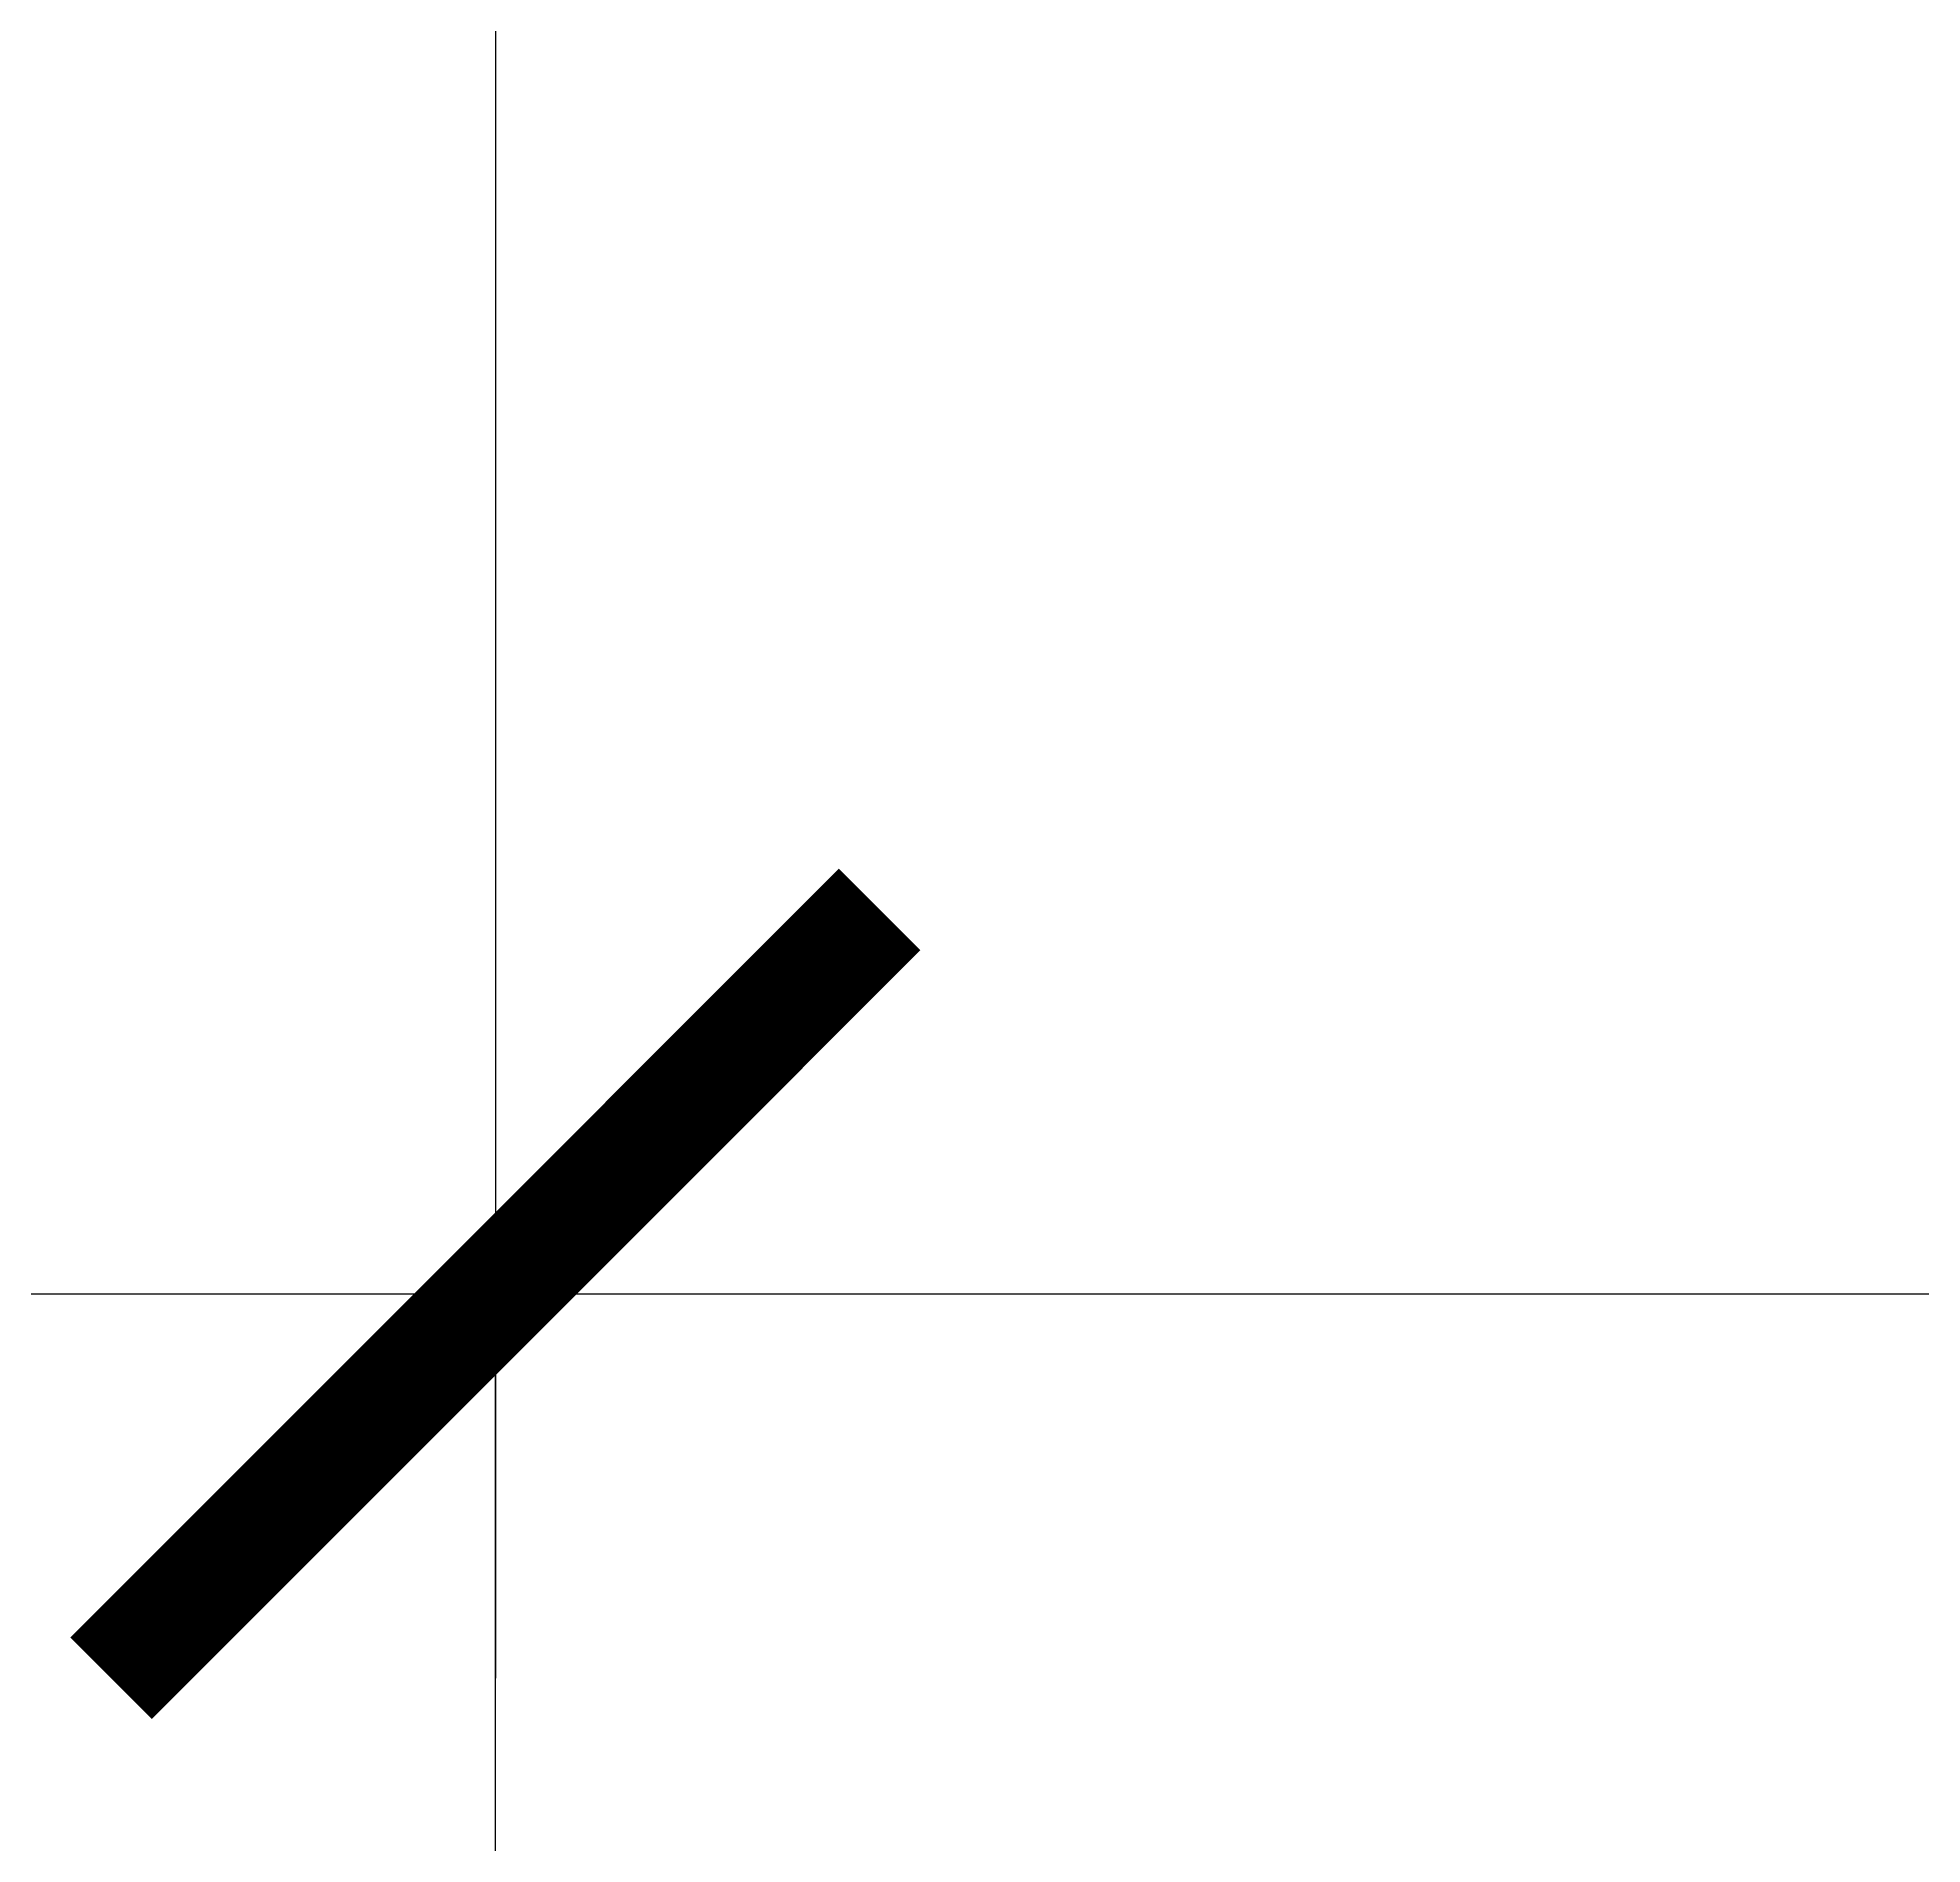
# Model space of a CAD drawing. Header units: millimetres. Extents: x -273369 to 399464, y -35443 to 194245.
# Drawn here: x 4201 to 4814, y 26334 to 26921 of the extents above; entities that cross this region are included whole.
import ezdxf

# ---------------------------------------------------------------- set-up
doc = ezdxf.new("R2010")
doc.units = ezdxf.units.MM
doc.styles.add('Курс2', font='isocpeur.ttf', dxfattribs={"height": 2.5})
doc.dimstyles.new('Линейный', dxfattribs={"dimscale": 0, "dimtxt": 2, "dimasz": 2.5, "dimexe": 1.25, "dimexo": 0.625, "dimtad": 1, "dimtxsty": 'Курс2', "dimblk": 'ARCHTICK', "dimcen": 2.5, "dimadec": 0, "dimazin": 0, "dimtfac": 1, "dimtmove": 0, "dimatfit": 3, "dimldrblk": 'ARCHTICK', "dimfxl": 1, "dimarcsym": 0})

# ---------------------------------------------------------------- blocks, each defined once
blk = doc.blocks.new('_ArchTick')
at = {"color": 0, "linetype": 'ByBlock', "lineweight": 60, "const_width": 0.15}
blk.add_lwpolyline([(-0.5, -0.5), (0.5, 0.5)], dxfattribs=at)
blk = doc.blocks.new('*D103')
at = {"color": 0, "lineweight": -2, "transparency": 16777216}
for p, q in [((750.18, 28590.1), (750.18, 26387.6)), ((4350.18, 28590.1), (4350.18, 26387.6)), ((750.18, 26512.6), (4350.18, 26512.6))]:
    blk.add_line(p, q, dxfattribs=at)
at = {"layer": 'Defpoints', "color": 0, "transparency": 16777216}
for p in [(750.18, 28652.6), (4350.18, 28652.6), (4350.18, 26512.6)]:
    blk.add_point(p, dxfattribs=at)
at = {"color": 0, "lineweight": -2, "transparency": 16777216, "xscale": 250, "yscale": 250, "zscale": 250, "rotation": 180}
blk.add_blockref('_ArchTick', (750.18, 26512.6), dxfattribs=at)
at = {"color": 0, "lineweight": -2, "transparency": 16777216, "xscale": 250, "yscale": 250, "zscale": 250}
blk.add_blockref('_ArchTick', (4350.18, 26512.6), dxfattribs=at)
at = {"color": 0, "transparency": 16777216, "insert": (2550.18, 26675.1), "char_height": 200, "attachment_point": 5, "style": 'Курс2'}
blk.add_mtext('3600', dxfattribs=at)
blk = doc.blocks.new('*D104')
at = {"color": 0, "lineweight": -2, "transparency": 16777216}
for p, q in [((4350.18, 28590.1), (4350.18, 26387.6)), ((10350.18, 28590.1), (10350.18, 26387.6)), ((4350.18, 26512.6), (10350.18, 26512.6))]:
    blk.add_line(p, q, dxfattribs=at)
at = {"layer": 'Defpoints', "color": 0, "transparency": 16777216}
for p in [(4350.18, 28652.6), (10350.18, 28652.6), (10350.18, 26512.6)]:
    blk.add_point(p, dxfattribs=at)
at = {"color": 0, "lineweight": -2, "transparency": 16777216, "xscale": 250, "yscale": 250, "zscale": 250, "rotation": 180}
blk.add_blockref('_ArchTick', (4350.18, 26512.6), dxfattribs=at)
at = {"color": 0, "lineweight": -2, "transparency": 16777216, "xscale": 250, "yscale": 250, "zscale": 250}
blk.add_blockref('_ArchTick', (10350.18, 26512.6), dxfattribs=at)
at = {"color": 0, "transparency": 16777216, "insert": (7350.18, 26675.1), "char_height": 200, "attachment_point": 5, "style": 'Курс2'}
blk.add_mtext('6000', dxfattribs=at)
blk = doc.blocks.new('*D108')
at = {"color": 0, "lineweight": -2, "transparency": 16777216}
for p, q in [((750.18, 28590.1), (750.18, 25687.6)), ((26550.18, 28590.1), (26550.18, 25687.6)), ((750.18, 25812.6), (26550.18, 25812.6))]:
    blk.add_line(p, q, dxfattribs=at)
at = {"layer": 'Defpoints', "color": 0, "transparency": 16777216}
for p in [(750.18, 28652.6), (26550.18, 28652.6), (26550.18, 25812.6)]:
    blk.add_point(p, dxfattribs=at)
at = {"color": 0, "lineweight": -2, "transparency": 16777216, "xscale": 250, "yscale": 250, "zscale": 250, "rotation": 180}
blk.add_blockref('_ArchTick', (750.18, 25812.6), dxfattribs=at)
at = {"color": 0, "lineweight": -2, "transparency": 16777216, "xscale": 250, "yscale": 250, "zscale": 250}
blk.add_blockref('_ArchTick', (26550.18, 25812.6), dxfattribs=at)
at = {"color": 0, "transparency": 16777216, "insert": (13650.18, 25975.1), "char_height": 200, "attachment_point": 5, "style": 'Курс2'}
blk.add_mtext('25800', dxfattribs=at)

msp = doc.modelspace()

# ---------------------------------------------------------------- linework, layer by layer
msp.add_line((4350.178, 26512.601), (4350.178, 25412.601))

# ---------------------------------------------------------------- dimensions: what is measured, and where the dimension line sits
for base, p1, p2, picture, middle in [((4350.178, 26512.601), (750.178, 28652.601), (4350.178, 28652.601), '*D103', (2550.178, 26675.101)), ((26550.178, 25812.601), (750.178, 28652.601), (26550.178, 28652.601), '*D108', (13650.178, 25975.101)), ((10350.178, 26512.601), (4350.178, 28652.601), (10350.178, 28652.601), '*D104', (7350.178, 26675.101))]:
    dim = msp.add_linear_dim(base=base, p1=p1, p2=p2, dimstyle='Линейный')
    dim.commit()
    dim.dimension.update_dxf_attribs({"geometry": picture, "text_midpoint": middle})

doc.saveas('drawing.dxf')
